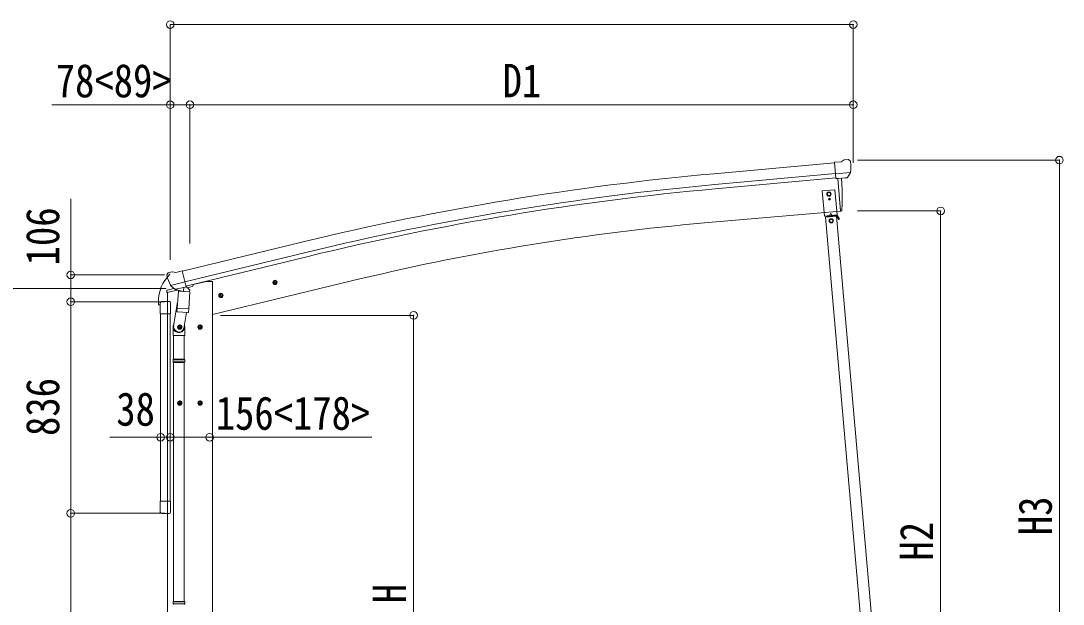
# Model space of a CAD drawing. Units: millimetres at full size, sheet at 1:30. Extents: x -8385 to 8479, y -5853 to 5787.
# Drawn here: x -6303 to -2185, y 359 to 2664 of the extents above; entities that cross this region are included whole.
import ezdxf
from ezdxf.enums import TextEntityAlignment as Align

# ---------------------------------------------------------------- set-up
doc = ezdxf.new("R2010")
doc.units = ezdxf.units.MM
doc.header["$LTSCALE"] = 30
doc.header["$PDMODE"] = 32
doc.header["$PDSIZE"] = 30
for name, color, linetype, lineweight in [('0-1_本体', 4, 'Continuous', 9), ('0-2_部品', 7, 'Continuous', 9), ('0-A_寸法', 4, 'Continuous', 9), ('1-1_GLASS', 4, 'Continuous', 9), ('1-2_GLASS_SEAL', 7, 'Continuous', 9), ('1-A', 6, 'Continuous', 9)]:
    doc.layers.add(name, color=color, linetype=linetype, lineweight=lineweight)
doc.styles.add('ＭＳ ゴシック', font='')
doc.styles.get('ＭＳ ゴシック').set_extended_font_data('MS Gothic')

msp = doc.modelspace()

# ---------------------------------------------------------------- linework, layer by layer
at = {"layer": '0-1_本体'}
for p, q in [((-3087.94, 2102.92), (-3565.45, 2059.72)), ((-3084.18, 2059.92), (-3561.56, 2016.73)), ((-3082.71, 2043.15), (-3560.05, 1999.96)), ((-3075.48, 2040.76), (-3064.23, 1912.16)), ((-3064.23, 1912.16), (-3602.17, 1865.09)), ((-5664.78, 1674.1), (-5181.9, 1791.59)), ((-5654.7, 1632.13), (-5171.69, 1749.6)), ((-5650.77, 1615.76), (-5167.71, 1733.24)), ((-5622.26, 1621.47), (-5570.25, 1633.96)), ((-5546.25, 1633.96), (-5570.25, 1633.96)), ((-5546.25, 1633.96), (-5546.25, -1246.04)), ((-4958.17, 1645.14), (-5546.22, 1503.96)), ((-5724.25, -1246.04), (-5724.25, 1590.51))]:
    msp.add_line(p, q, dxfattribs=at)
at = {"layer": '0-1_本体', "color": 6}
for p, q in [((-6106.05, 1660.11), (-6106.05, 1554.11)), ((-6106.05, 718.11), (-6106.05, 1554.11)), ((-5713.25, 1018.58), (-5751.25, 1018.58))]:
    msp.add_line(p, q, dxfattribs=at)
at = {"layer": '0-1_本体'}
for centre, radius, start, end in [((-2569.33, -8950.29), 11054.98, 95.16866, 103.66973), ((-2569.33, -8950.29), 11011.82, 95.16974, 103.66973), ((-2569.33, -8950.29), 10994.98, 95.16974, 103.66973), ((-2803.16, -7350.56), 9250.23, 94.95525, 103.47191)]:
    msp.add_arc(centre, radius, start, end, dxfattribs=at)
at = {"layer": '0-2_部品'}
for p, q in [((-3061.54, 2107.13), (-3088.11, 2104.81)), ((-3082.45, 2040.15), (-3088.11, 2104.81)), ((-3061.54, 2107.13), (-3049.82, 2113.9)), ((-3034.92, 2115.49), (-3048.58, 2114.29)), ((-3025.78, 2109.73), (-3031.27, 2114.34)), ((-3024.72, 2107.69), (-3024.6, 2106.35)), ((-3025.24, 2064.85), (-3084.16, 2059.69)), ((-3036.49, 2045.36), (-3025.56, 2064.3)), ((-3072.49, 2041.02), (-3082.45, 2040.15)), ((-3064.42, 1914.43), (-3075.48, 2040.76)), ((-3038.88, 2043.96), (-3046.59, 2043.29)), ((-3064.18, 1911.66), (-3064.42, 1914.43)), ((-3061.57, 1912.05), (-3064.18, 1911.66)), ((-5726.24, 1658.52), (-5725.96, 1657.37)), ((-5722.02, 1667.1), (-5725.88, 1660.8)), ((-5718.92, 1669.35), (-5705.74, 1672.51)), ((-5691.18, 1669.84), (-5704.44, 1672.54)), ((-5691.18, 1669.84), (-5665.25, 1676.06)), ((-5712.18, 1618.22), (-5654.68, 1632.02)), ((-5695.33, 1603.31), (-5711.71, 1617.8)), ((-5690.26, 1603.21), (-5653.55, 1612.03)), ((-5659.5, 1610.2), (-5660.53, 1595.59)), ((-5653.55, 1612.03), (-5652.02, 1612.39)), ((-5650.47, 1614.5), (-5649.53, 1614.43)), ((-5649.53, 1614.43), (-5636.21, 1599.11)), ((-5645.23, 1609.48), (-5626.09, 1614.08)), ((-5622.26, 1622.69), (-5622.26, 1618.94)), ((-5308.74, 1627.72), (-5289.3, 1632.39)), ((-5304.19, 1635.5), (-5306.32, 1628.3)), ((-5296.89, 1637.25), (-5304.19, 1635.5)), ((-5296.68, 1620.33), (-5301.35, 1639.78)), ((-5291.72, 1631.81), (-5296.89, 1637.25)), ((-5293.85, 1624.61), (-5291.72, 1631.81)), ((-5726.81, 1589.9), (-5683.79, 1600.23)), ((-5726.81, 1596.79), (-5726.81, 1589.9)), ((-5698.36, 1605.98), (-5724.51, 1599.7)), ((-5692.62, 1602.74), (-5685.1, 1604.55)), ((-5691.79, 1602.85), (-5690.26, 1603.21)), ((-5688.42, 1602.99), (-5688.47, 1602.25)), ((-5687.71, 1601.2), (-5661.9, 1594.77)), ((-5680.8, 1595.86), (-5685.47, 1529.02)), ((-5635.11, 1592.66), (-5680.8, 1595.86)), ((-5679.02, 1599.04), (-5679.25, 1595.75)), ((-5639.78, 1525.83), (-5635.11, 1592.66)), ((-5636.21, 1599.11), (-5636.66, 1592.77)), ((-5522.68, 1576.36), (-5503.23, 1581.03)), ((-5518.12, 1584.14), (-5520.25, 1576.94)), ((-5510.82, 1585.89), (-5518.12, 1584.14)), ((-5510.62, 1568.97), (-5515.29, 1588.42)), ((-5505.66, 1580.45), (-5510.82, 1585.89)), ((-5507.79, 1573.25), (-5505.66, 1580.45)), ((-5683.74, 1553.79), (-5699.65, 1457.62)), ((-5686.33, 1516.55), (-5685.46, 1529.02)), ((-5639.78, 1525.83), (-5685.47, 1529.02)), ((-5639.8, 1525.83), (-5640.68, 1513.13)), ((-5685.94, 1515.2), (-5685.94, 1515.2)), ((-5684.49, 1514.42), (-5642.79, 1511.5)), ((-5648.22, 1511.88), (-5658.95, 1448.29)), ((-5701.8, 1420.46), (-5701.8, 1454.81)), ((-5665.25, 1453.71), (-5685.25, 1453.71)), ((-5675.25, 1461.22), (-5681.75, 1457.47)), ((-5681.75, 1457.47), (-5681.75, 1449.96)), ((-5681.75, 1449.96), (-5675.25, 1446.21)), ((-5675.25, 1443.71), (-5675.25, 1463.71)), ((-5668.75, 1457.47), (-5675.25, 1461.22)), ((-5655.8, 1455.11), (-5655.8, 1420.46)), ((-5585.25, 1453.71), (-5605.25, 1453.71)), ((-5595.25, 1461.22), (-5601.75, 1457.47)), ((-5601.75, 1457.47), (-5601.75, 1449.96)), ((-5601.75, 1449.96), (-5595.25, 1446.21)), ((-5595.25, 1443.71), (-5595.25, 1463.71)), ((-5588.75, 1457.47), (-5595.25, 1461.22)), ((-5655.8, 1420.46), (-5701.8, 1420.46)), ((-5699.8, 1420.46), (-5699.8, 1326.46)), ((-5657.8, 1420.46), (-5657.8, 1326.46)), ((-5701.8, 1324.46), (-5700.8, 1326.46)), ((-5655.8, 1324.46), (-5701.8, 1324.46)), ((-5656.8, 1326.46), (-5700.8, 1326.46)), ((-5655.8, 1324.46), (-5656.8, 1326.46)), ((-5655.8, 1324.46), (-5655.8, 1316.46)), ((-5655.8, 1316.46), (-5701.8, 1316.46)), ((-5656.8, 1314.46), (-5700.8, 1314.46)), ((-5699.8, 1314.46), (-5699.8, 370.27)), ((-5657.8, 1314.46), (-5657.8, 370.27)), ((-5655.8, 1316.46), (-5656.8, 1314.46)), ((-5665.25, 1153.71), (-5685.25, 1153.71)), ((-5675.25, 1161.22), (-5681.75, 1157.47)), ((-5681.75, 1157.47), (-5681.75, 1149.96)), ((-5675.25, 1143.71), (-5675.25, 1163.71)), ((-5668.75, 1157.47), (-5675.25, 1161.22)), ((-5585.25, 1153.71), (-5605.25, 1153.71)), ((-5595.25, 1161.22), (-5601.75, 1157.47)), ((-5601.75, 1157.47), (-5601.75, 1149.96)), ((-5595.25, 1143.71), (-5595.25, 1163.71)), ((-5588.75, 1157.47), (-5595.25, 1161.22)), ((-5681.75, 1149.96), (-5675.25, 1146.21)), ((-5601.75, 1149.96), (-5595.25, 1146.21)), ((-5701.8, 368.27), (-5700.8, 370.27)), ((-5655.8, 368.27), (-5701.8, 368.27)), ((-5655.8, 360.27), (-5701.8, 360.27)), ((-5656.8, 370.27), (-5700.8, 370.27)), ((-5655.8, 368.27), (-5656.8, 370.27)), ((-5655.8, 360.27), (-5656.8, 358.27)), ((-5655.8, 368.27), (-5655.8, 360.27))]:
    msp.add_line(p, q, dxfattribs=at)
for points in [[(-3025.17, 2065.48), (-3025.46, 2064.49), (-3025.56, 2064.3)], [(-3072.49, 2041.02), (-3072.22, 2040.95), (-3046.84, 2043.17), (-3046.59, 2043.29)], [(-3059.03, 1914.88), (-3058.19, 1940.51), (-3057.99, 1967.01), (-3058.46, 1993.5), (-3059.61, 2019.97), (-3061.11, 2041.92)], [(-5659.82, 1610.61), (-5650.1, 1612.95), (-5665.25, 1676.06)], [(-5712.45, 1618.79), (-5711.87, 1617.95), (-5711.71, 1617.8)], [(-5659.82, 1610.61), (-5660.06, 1610.46), (-5684.82, 1604.52), (-5685.1, 1604.55)], [(-5306.32, 1628.3), (-5301.15, 1622.86), (-5293.85, 1624.61)], [(-5520.25, 1576.94), (-5515.09, 1571.5), (-5507.79, 1573.25)], [(-5675.25, 1446.21), (-5668.75, 1449.96), (-5668.75, 1457.47)], [(-5595.25, 1446.21), (-5588.75, 1449.96), (-5588.75, 1457.47)], [(-5701.8, 1324.46), (-5701.8, 1316.46), (-5700.8, 1314.46)], [(-5675.25, 1146.21), (-5668.75, 1149.96), (-5668.75, 1157.47)], [(-5595.25, 1146.21), (-5588.75, 1149.96), (-5588.75, 1157.47)], [(-5701.8, 368.27), (-5701.8, 360.27), (-5700.8, 358.27)]]:
    msp.add_lwpolyline(points, dxfattribs=at)
for centre, radius in [((-3110.25, 1979.3), 6.5), ((-5299.02, 1630.05), 8.5), ((-5299.02, 1630.05), 7.7), ((-5299.02, 1630.05), 6.5), ((-5512.95, 1578.69), 8.5), ((-5512.95, 1578.69), 7.7), ((-5512.95, 1578.69), 6.5), ((-5675.25, 1453.71), 8.5), ((-5675.25, 1453.71), 7.7), ((-5675.25, 1453.71), 6.5), ((-5595.25, 1453.71), 8.5), ((-5595.25, 1453.71), 7.7), ((-5595.25, 1453.71), 6.5), ((-5675.25, 1153.71), 8.5), ((-5675.25, 1153.71), 7.7), ((-5675.25, 1153.71), 6.5), ((-5595.25, 1153.71), 8.5), ((-5595.25, 1153.71), 7.7), ((-5595.25, 1153.71), 6.5)]:
    msp.add_circle(centre, radius, dxfattribs=at)
for centre, radius, start, end in [((-3048.32, 2111.3), 3, 95, 120), ((-3034.48, 2110.5), 5, 50.00648, 94.99352), ((-3226.23, 2088.71), 202.4, 353.4085, 5), ((-3062.01, 1915.02), 3, 278.50322, 357.46219), ((-5529.16, 1704.62), 202.4, 193.5, 205.09125), ((-5717.76, 1664.49), 5, 103.5, 148.5), ((-5705.04, 1669.6), 3, 78.5, 103.5), ((-5658.91, 1610.12), 0.604, 100.59842, 172.20595), ((-5652.14, 1612.88), 0.5, 283.5, 318.76246), ((-5627.26, 1618.94), 5, 283.5, 0), ((-5723.81, 1596.79), 3, 103.5, 180), ((-5691.9, 1603.33), 0.5, 248.23754, 283.5), ((-5688.92, 1603.02), 0.5, 356, 103.5), ((-5687.47, 1602.18), 1, 176, 256), ((-5661.55, 1595.74), 1.03, 250.03897, 351.96569), ((-5684.39, 1516.38), 1.95, 175.04017, 217.47766), ((-5684.35, 1516.41), 2, 217.40962, 266), ((-5642.65, 1513.5), 2, 266, 349.46843), ((-5671.8, 1454.81), 30, 177.45142, 180)]:
    msp.add_arc(centre, radius, start, end, dxfattribs=at)
for centre, major_axis, ratio, start_param, end_param in [((-3020.39, 2111.74), (-15.35, 3.44), 0.101033, 5.9751426, 5.9753737), ((-3027.71, 2107.44), (2.71, -1.31), 0.997474, 0.5366567, 1.3225652), ((-3039.15, 2046.95), (1.62, -2.54), 0.997631, 5.8041905, 5.8929484), ((-3039.22, 2047.06), (-3.5, 2.17), 0.650902, 2.1145521, 2.1873627), ((-3039.09, 2046.87), (1.62, -2.54), 0.997631, 5.965759, 6.7621801), ((-5723.32, 1659.24), (-1.57, -2.57), 0.99628, 4.712389, 5.4996506), ((-5693.34, 1605.56), (-0.73, -2.92), 0.997631, 5.8041905, 6.6006116), ((-5693.29, 1605.79), (2.63, 3.16), 0.650902, 4.0958226, 4.1686332), ((-5693.32, 1605.66), (-0.73, -2.92), 0.997631, 0.3902369, 0.4789948), ((-5678.8, 1455.11), (23, 0), 0.996195, 2.5560258, 6.5663028), ((-5678.8, 1455.11), (21, 0), 0.996195, 2.9349147, 5.9512394)]:
    msp.add_ellipse(centre, major_axis=major_axis, ratio=ratio, start_param=start_param, end_param=end_param, dxfattribs=at)
at = {"layer": '0-A_寸法', "color": 6}
for p, q in [((-5713.25, 2648.58), (-5713.25, 2331.96)), ((-5713.25, 2648.58), (-3014.25, 2648.58)), ((-3014.25, 2648.58), (-3014.25, 2331.96)), ((-5713.25, 2331.96), (-6181.35, 2331.96)), ((-5713.25, 2331.96), (-5713.25, 1719.73)), ((-5713.25, 2331.96), (-5635.25, 2331.96)), ((-5635.25, 2331.96), (-5635.25, 1784.1)), ((-5635.25, 2331.96), (-3014.25, 2331.96)), ((-3014.25, 2331.96), (-3014.25, 2102.95)), ((-2199.91, 2113.22), (-2997.75, 2113.22)), ((-2199.91, -699.78), (-2199.91, 2113.22)), ((-2668.92, 1912.82), (-2997.75, 1912.82)), ((-2668.92, 1912.82), (-2668.92, -699.78)), ((-6673.82, 1606.62), (-5728.74, 1606.62)), ((-5557.25, 1018.58), (-5713.25, 1018.58)), ((-5557.25, 1018.58), (-4916.52, 1018.58))]:
    msp.add_line(p, q, dxfattribs=at)
at = {"layer": '0-A_寸法'}
for p, q in [((-3109.73, 1959.81), (-3110.55, 1959.82)), ((-3107.29, 1958.95), (-3106.47, 1958.93)), ((-3079.58, 1894.65), (-3123.09, 1890.85)), ((-3103.58, 1903.06), (-3107.71, 1894.2)), ((-3103.58, 1903.06), (-3097.98, 1895.05)), ((-3080.49, 1891.56), (-3124.32, 1887.73)), ((-3124.3, 1887.72), (-2984.42, 294.6)), ((-3122.83, 1887.86), (-3123.09, 1890.85)), ((-3108.39, 1889.12), (-3108.65, 1892.11)), ((-3108.43, 1889.62), (-3096.47, 1890.67)), ((-3096.43, 1890.17), (-3096.69, 1893.16)), ((-3081.99, 1891.43), (-3082.25, 1894.42)), ((-3082.03, 1891.93), (-3079.36, 1892.16)), ((-3080.46, 1891.57), (-2940.59, 298.45)), ((-3068.88, 1879.59), (-3076.72, 1893.17)), ((-3073.54, 1882.67), (-3071.38, 1883.92))]:
    msp.add_line(p, q, dxfattribs=at)
for points in [[(-3077.94, 1896.81), (-3086.65, 1996.42), (-3136.46, 1992.07), (-3127.75, 1892.45)], [(-3110.25, 1986.81), (-3116.75, 1983.06), (-3116.75, 1975.55), (-3110.25, 1971.8), (-3103.75, 1975.55), (-3103.75, 1983.06)], [(-3087.73, 1893.94), (-3117.61, 1891.33), (-3117.79, 1893.32), (-3087.9, 1895.93)], [(-3101.01, 1881.21), (-3107.51, 1877.46), (-3107.51, 1869.95), (-3101.01, 1866.2), (-3094.51, 1869.95), (-3094.51, 1877.46)]]:
    msp.add_lwpolyline(points, close=True, dxfattribs=at)
for points in [[(-3110.55, 1959.82), (-3110.57, 1959), (-3109.75, 1958.99)], [(-3108.94, 1958.16), (-3108.95, 1957.34), (-3108.13, 1957.32), (-3108.12, 1958.14)], [(-3108.08, 1960.6), (-3108.06, 1961.42), (-3108.88, 1961.44), (-3108.9, 1960.62)], [(-3106.47, 1958.93), (-3106.45, 1959.75), (-3107.27, 1959.77)], [(-3068.88, 1879.59), (-3071.04, 1878.34), (-3078.88, 1891.92)]]:
    msp.add_lwpolyline(points, dxfattribs=at)
for centre, radius in [((-3110.25, 1979.3), 8.5), ((-3110.25, 1979.3), 7.7), ((-3108.51, 1959.38), 3.75), ((-3101.01, 1873.71), 8.5), ((-3101.01, 1873.71), 7.7), ((-3101.01, 1873.71), 6.5)]:
    msp.add_circle(centre, radius, dxfattribs=at)
for centre, radius, start, end in [((-3109.76, 1958.17), 0.82, 359, 89), ((-3109.72, 1960.63), 0.82, 269, 359), ((-3107.3, 1958.13), 0.82, 89, 179), ((-3107.26, 1960.59), 0.82, 179, 269), ((-3079.31, 1891.67), 3, 30, 95), ((-3079.31, 1891.67), 0.5, 30, 95)]:
    msp.add_arc(centre, radius, start, end, dxfattribs=at)
at = {"layer": '0-A_寸法', "color": 6}
for p in [(-5713.25, 2648.58), (-3014.25, 2648.58), (-5713.25, 2331.96), (-5635.25, 2331.96), (-3014.25, 2331.96), (-2199.91, 2113.22), (-2668.92, 1912.82), (-5713.25, 1018.58), (-5557.25, 1018.58)]:
    msp.add_point(p, dxfattribs=at)
at = {"layer": '1-1_GLASS'}
for p, q in [((-5751.25, 1505.61), (-5751.25, 766.61)), ((-5713.25, 1505.61), (-5713.25, 766.61))]:
    msp.add_line(p, q, dxfattribs=at)
at = {"layer": '1-2_GLASS_SEAL'}
for p, q in [((-5759.75, 1554.09), (-5759.75, 1542.34)), ((-5759.25, 1541.84), (-5752.99, 1541.84)), ((-5752.49, 1549.1), (-5752.49, 1542.34)), ((-5752.25, 1505.61), (-5752.25, 1549.31)), ((-5746.75, 1554.81), (-5717.75, 1554.81)), ((-5746.49, 1555.1), (-5713.25, 1555.1)), ((-5712.25, 1549.31), (-5712.25, 1505.61)), ((-5712.25, 1505.61), (-5752.25, 1505.61)), ((-5752.25, 766.61), (-5752.25, 722.91)), ((-5712.25, 766.61), (-5752.25, 766.61)), ((-5712.25, 722.91), (-5712.25, 766.61)), ((-5746.75, 717.41), (-5717.75, 717.41))]:
    msp.add_line(p, q, dxfattribs=at)
for centre, radius, start, end in [((-5607.49, 1554.09), 152.26, 135.14293, 180), ((-5711.01, 1656.12), 6.95, 105.94697, 129.45641), ((-5759.25, 1542.34), 0.5, 180, 270), ((-5752.99, 1542.34), 0.5, 270, 0), ((-5746.49, 1549.1), 6, 90, 180), ((-5746.75, 1549.31), 5.5, 90, 180), ((-5717.75, 1549.31), 5.5, 0, 90), ((-5746.75, 722.91), 5.5, 180, 270), ((-5717.75, 722.91), 5.5, 270, 0)]:
    msp.add_arc(centre, radius, start, end, dxfattribs=at)
at = {"layer": '1-A'}
for p, q in [((-6106.05, 1660.11), (-6106.05, 1960.11)), ((-6106.05, 1660.11), (-5735.46, 1660.11)), ((-6106.05, 1554.11), (-5735.46, 1554.11)), ((-4751.68, 1500.22), (-5514.44, 1500.22)), ((-4751.68, -699.78), (-4751.68, 1500.22)), ((-5751.25, 1018.58), (-5951.25, 1018.58)), ((-6106.05, 718.11), (-5735.46, 718.11)), ((-6106.05, 718.11), (-5735.46, 718.11)), ((-6106.05, -699.78), (-6106.05, 718.11))]:
    msp.add_line(p, q, dxfattribs=at)
for p in [(-6106.05, 1660.11), (-6106.05, 1554.11), (-4751.68, 1500.22), (-5751.25, 1018.58), (-5713.25, 1018.58), (-6106.05, 718.11)]:
    msp.add_point(p, dxfattribs=at)

# ---------------------------------------------------------------- texts
at = {"layer": '0-A_寸法', "color": 7, "style": 'ＭＳ ゴシック', "width": 0.85}
for s, p in [('78<89>', (-6165.23, 2321.96)), ('D1', (-4399.75, 2321.96)), ('156<178>', (-5533.3, 1008.58))]:
    msp.add_text(s, height=132, dxfattribs=at).set_placement(p, align=Align.BOTTOM_LEFT)
for s, p in [('H3', (-2189.91, 631.72)), ('H2', (-2658.92, 531.52))]:
    msp.add_text(s, height=132, rotation=90, dxfattribs=at).set_placement(p, align=Align.BOTTOM_LEFT)
at = {"layer": '1-A', "color": 7, "style": 'ＭＳ ゴシック', "width": 0.85}
for s, p in [('106', (-6112.05, 1697.61)), ('836', (-6112.05, 1023.61)), ('H', (-4741.68, 362.72))]:
    msp.add_text(s, height=132, rotation=90, dxfattribs=at).set_placement(p, align=Align.BOTTOM_LEFT)
msp.add_text('38', height=132, dxfattribs=at).set_placement((-5926.25, 1024.58), align=Align.BOTTOM_LEFT)

doc.saveas('drawing.dxf')
